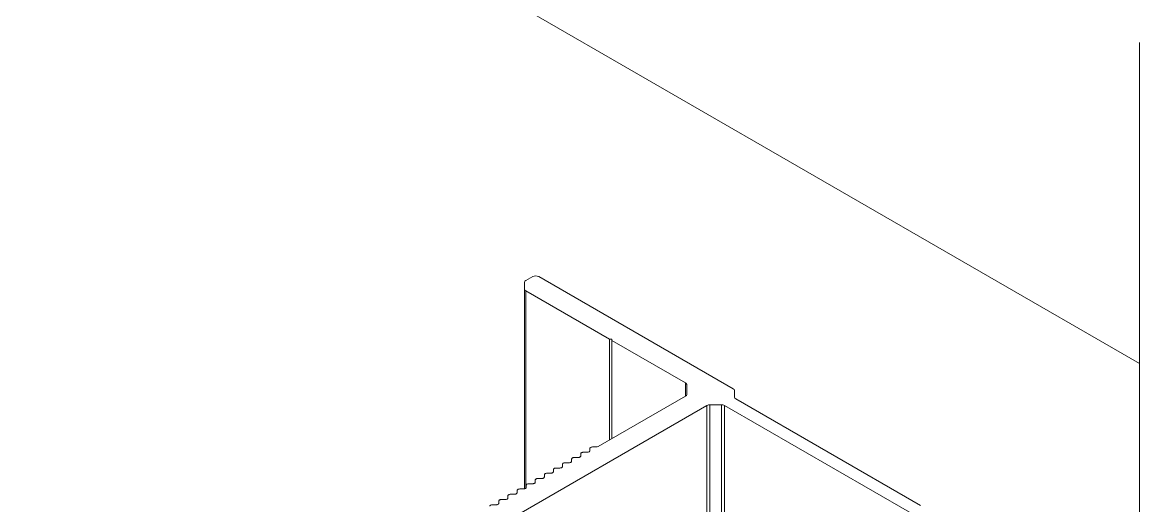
# Model space of a CAD drawing. Header units: millimetres. Extents: x 39 to 459, y 26 to 647.
# Drawn here: x 67.983 to 71.144, y 244.65 to 246.018 of the extents above; entities that cross this region are included whole.
import ezdxf

# ---------------------------------------------------------------- set-up
doc = ezdxf.new("R2010")
doc.units = ezdxf.units.MM
doc.layers.add('ANTET', color=7, linetype='Continuous')

# ---------------------------------------------------------------- blocks, each defined once
blk = doc.blocks.new('Griyaj Montajı')
at = {"color": 7, "linetype": 'Continuous', "lineweight": 15}
for p, q in [((11054.0981, 2136.7491), (11047.0041, 2140.8444)), ((11054.0981, 2137.6562), (11054.0981, 2112.915)), ((11052.3583, 2136.9602), (11052.3583, 2136.979)), ((11052.3618, 2136.9839), (11052.3816, 2136.9953)), ((11052.9488, 2136.6777), (11052.3986, 2136.9953)), ((11052.3583, 2136.9602), (11052.3583, 2136.3945)), ((11052.5991, 2136.8184), (11052.3618, 2136.9553)), ((11052.6054, 2136.8184), (11052.5991, 2136.8184)), ((11052.5991, 2136.8184), (11052.5991, 2136.533)), ((11052.6054, 2136.8184), (11052.6054, 2136.8147)), ((11052.8138, 2136.6944), (11052.6054, 2136.8147)), ((11052.6054, 2136.8147), (11052.6054, 2136.5367)), ((11052.8173, 2136.6619), (11052.8173, 2136.6895)), ((11052.8138, 2136.657), (11052.5668, 2136.5144)), ((11052.9523, 2136.6728), (11052.9523, 2136.6541)), ((11052.8745, 2136.6308), (11052.1122, 2136.1908)), ((11052.9155, 2136.6328), (11052.883, 2136.6328)), ((11052.924, 2136.6308), (11053.4473, 2136.3287)), ((11052.9558, 2136.6492), (11053.4791, 2136.3471)), ((11052.5175, 2136.4877), (11052.5175, 2136.4939)), ((11052.525, 2136.4982), (11052.5357, 2136.4982)), ((11052.5432, 2136.5026), (11052.5432, 2136.5088)), ((11052.5507, 2136.5131), (11052.5615, 2136.5131)), ((11052.4659, 2136.458), (11052.4659, 2136.4642)), ((11052.4734, 2136.4685), (11052.4842, 2136.4685)), ((11052.4917, 2136.4728), (11052.4917, 2136.479)), ((11052.4992, 2136.4834), (11052.51, 2136.4834)), ((11052.4144, 2136.4282), (11052.4144, 2136.4344)), ((11052.4219, 2136.4388), (11052.4327, 2136.4388)), ((11052.4402, 2136.4431), (11052.4402, 2136.4493)), ((11052.4477, 2136.4536), (11052.4584, 2136.4536)), ((11052.3629, 2136.3985), (11052.3629, 2136.4047)), ((11052.3704, 2136.409), (11052.3812, 2136.409)), ((11052.3887, 2136.4134), (11052.3887, 2136.4196)), ((11052.3962, 2136.4239), (11052.4069, 2136.4239)), ((11052.3114, 2136.3687), (11052.3114, 2136.375)), ((11052.3189, 2136.3793), (11052.3297, 2136.3793)), ((11052.3372, 2136.3836), (11052.3372, 2136.3898)), ((11052.3447, 2136.3942), (11052.3554, 2136.3942)), ((11052.2674, 2136.3496), (11052.2781, 2136.3496)), ((11052.2856, 2136.3539), (11052.2856, 2136.3601)), ((11052.2931, 2136.3644), (11052.3039, 2136.3644))]:
    blk.add_line(p, q, dxfattribs=at)
at = {"color": 8, "linetype": 'Continuous', "lineweight": 15}
for p, q in [((11052.3618, 2136.9553), (11052.3618, 2136.3962)), ((11052.8138, 2136.6944), (11052.8138, 2136.657)), ((11052.8745, 2136.6308), (11052.8745, 2135.9695)), ((11052.883, 2136.6328), (11052.883, 2135.9744)), ((11052.9155, 2136.6328), (11052.9155, 2135.9932)), ((11052.924, 2136.6308), (11052.924, 2135.9981))]:
    blk.add_line(p, q, dxfattribs=at)
at = {"color": 7, "linetype": 'Continuous', "lineweight": 15, "flags": 128}
for points in [[(11052.5175, 2136.4939), (11052.5176, 2136.4948), (11052.518, 2136.4956), (11052.5187, 2136.4963), (11052.5196, 2136.497), (11052.5208, 2136.4975), (11052.5221, 2136.4979), (11052.5235, 2136.4982), (11052.525, 2136.4982)], [(11052.5357, 2136.4982), (11052.5372, 2136.4983), (11052.5386, 2136.4986), (11052.5399, 2136.499), (11052.541, 2136.4995), (11052.5419, 2136.5002), (11052.5426, 2136.5009), (11052.5431, 2136.5017), (11052.5432, 2136.5026)], [(11052.5432, 2136.5088), (11052.5434, 2136.5096), (11052.5438, 2136.5104), (11052.5445, 2136.5112), (11052.5454, 2136.5118), (11052.5465, 2136.5124), (11052.5478, 2136.5128), (11052.5492, 2136.513), (11052.5507, 2136.5131)], [(11052.4659, 2136.4642), (11052.4661, 2136.465), (11052.4665, 2136.4658), (11052.4672, 2136.4666), (11052.4681, 2136.4672), (11052.4693, 2136.4678), (11052.4706, 2136.4682), (11052.472, 2136.4684), (11052.4734, 2136.4685)], [(11052.4842, 2136.4685), (11052.4857, 2136.4686), (11052.4871, 2136.4688), (11052.4884, 2136.4692), (11052.4895, 2136.4698), (11052.4904, 2136.4704), (11052.4911, 2136.4712), (11052.4915, 2136.472), (11052.4917, 2136.4728)], [(11052.4917, 2136.479), (11052.4918, 2136.4799), (11052.4923, 2136.4807), (11052.493, 2136.4815), (11052.4939, 2136.4821), (11052.495, 2136.4826), (11052.4963, 2136.483), (11052.4977, 2136.4833), (11052.4992, 2136.4834)], [(11052.51, 2136.4834), (11052.5114, 2136.4835), (11052.5128, 2136.4837), (11052.5141, 2136.4841), (11052.5153, 2136.4846), (11052.5162, 2136.4853), (11052.5169, 2136.486), (11052.5173, 2136.4869), (11052.5175, 2136.4877)], [(11052.4144, 2136.4344), (11052.4146, 2136.4353), (11052.415, 2136.4361), (11052.4157, 2136.4368), (11052.4166, 2136.4375), (11052.4178, 2136.438), (11052.4191, 2136.4384), (11052.4205, 2136.4387), (11052.4219, 2136.4388)], [(11052.4327, 2136.4388), (11052.4341, 2136.4389), (11052.4356, 2136.4391), (11052.4368, 2136.4395), (11052.438, 2136.44), (11052.4389, 2136.4407), (11052.4396, 2136.4414), (11052.44, 2136.4423), (11052.4402, 2136.4431)], [(11052.4402, 2136.4493), (11052.4403, 2136.4502), (11052.4408, 2136.451), (11052.4414, 2136.4517), (11052.4424, 2136.4524), (11052.4435, 2136.4529), (11052.4448, 2136.4533), (11052.4462, 2136.4536), (11052.4477, 2136.4536)], [(11052.4584, 2136.4536), (11052.4599, 2136.4537), (11052.4613, 2136.454), (11052.4626, 2136.4544), (11052.4637, 2136.4549), (11052.4647, 2136.4556), (11052.4654, 2136.4563), (11052.4658, 2136.4571), (11052.4659, 2136.458)], [(11052.3554, 2136.3942), (11052.3569, 2136.3942), (11052.3583, 2136.3945), (11052.3596, 2136.3949), (11052.3607, 2136.3954), (11052.3616, 2136.3961), (11052.3623, 2136.3968), (11052.3628, 2136.3976), (11052.3629, 2136.3985)], [(11052.3629, 2136.4047), (11052.3631, 2136.4055), (11052.3635, 2136.4064), (11052.3642, 2136.4071), (11052.3651, 2136.4078), (11052.3662, 2136.4083), (11052.3675, 2136.4087), (11052.3689, 2136.4089), (11052.3704, 2136.409)], [(11052.3812, 2136.409), (11052.3826, 2136.4091), (11052.384, 2136.4094), (11052.3853, 2136.4098), (11052.3865, 2136.4103), (11052.3874, 2136.411), (11052.3881, 2136.4117), (11052.3885, 2136.4125), (11052.3887, 2136.4134)], [(11052.3887, 2136.4196), (11052.3888, 2136.4204), (11052.3892, 2136.4212), (11052.3899, 2136.422), (11052.3909, 2136.4226), (11052.392, 2136.4232), (11052.3933, 2136.4236), (11052.3947, 2136.4238), (11052.3962, 2136.4239)], [(11052.4069, 2136.4239), (11052.4084, 2136.424), (11052.4098, 2136.4242), (11052.4111, 2136.4246), (11052.4122, 2136.4252), (11052.4132, 2136.4258), (11052.4139, 2136.4266), (11052.4143, 2136.4274), (11052.4144, 2136.4282)], [(11052.3039, 2136.3644), (11052.3054, 2136.3645), (11052.3068, 2136.3647), (11052.3081, 2136.3651), (11052.3092, 2136.3657), (11052.3101, 2136.3663), (11052.3108, 2136.3671), (11052.3112, 2136.3679), (11052.3114, 2136.3687)], [(11052.3114, 2136.375), (11052.3115, 2136.3758), (11052.312, 2136.3766), (11052.3127, 2136.3774), (11052.3136, 2136.378), (11052.3147, 2136.3786), (11052.316, 2136.379), (11052.3174, 2136.3792), (11052.3189, 2136.3793)], [(11052.3297, 2136.3793), (11052.3311, 2136.3794), (11052.3325, 2136.3796), (11052.3338, 2136.38), (11052.335, 2136.3806), (11052.3359, 2136.3812), (11052.3366, 2136.382), (11052.337, 2136.3828), (11052.3372, 2136.3836)], [(11052.3372, 2136.3898), (11052.3373, 2136.3907), (11052.3377, 2136.3915), (11052.3384, 2136.3922), (11052.3393, 2136.3929), (11052.3405, 2136.3934), (11052.3418, 2136.3938), (11052.3432, 2136.3941), (11052.3447, 2136.3942)], [(11052.2599, 2136.3452), (11052.26, 2136.3461), (11052.2604, 2136.3469), (11052.2611, 2136.3476), (11052.2621, 2136.3483), (11052.2632, 2136.3488), (11052.2645, 2136.3492), (11052.2659, 2136.3495), (11052.2674, 2136.3496)], [(11052.2781, 2136.3496), (11052.2796, 2136.3496), (11052.281, 2136.3499), (11052.2823, 2136.3503), (11052.2834, 2136.3508), (11052.2844, 2136.3515), (11052.2851, 2136.3522), (11052.2855, 2136.353), (11052.2856, 2136.3539)], [(11052.2856, 2136.3601), (11052.2858, 2136.3609), (11052.2862, 2136.3617), (11052.2869, 2136.3625), (11052.2878, 2136.3632), (11052.289, 2136.3637), (11052.2903, 2136.3641), (11052.2917, 2136.3643), (11052.2931, 2136.3644)]]:
    blk.add_lwpolyline(points, dxfattribs=at)
at = {"color": 7, "linetype": 'Continuous', "lineweight": 15}
for centre, radius, start, end in [((11054.0994, 2137.6562), 0.00131, 110.8249, 249.1751), ((11052.3901, 2136.9789), 0.0184, 62.6149, 117.3851), ((11052.3643, 2136.9784), 0.00603, 114.3729, 174.3223), ((11052.3643, 2136.9608), 0.00603, 185.6777, 245.6271), ((11052.8113, 2136.6889), 0.00603, 5.6777, 65.6271), ((11052.8113, 2136.6625), 0.00604, 294.3924, 354.2753), ((11052.9463, 2136.6722), 0.00603, 5.6777, 65.6271), ((11052.9583, 2136.6547), 0.00604, 185.7247, 245.6076), ((11052.8827, 2136.6155), 0.0173, 88.8494, 118.0394), ((11052.9158, 2136.6155), 0.0173, 61.9606, 91.1506), ((11052.5617, 2136.5239), 0.0108, 268.8455, 298.0536)]:
    blk.add_arc(centre, radius, start, end, dxfattribs=at)

msp = doc.modelspace()

# ---------------------------------------------------------------- block references
at = {"layer": 'ANTET', "color": 0}
msp.add_blockref('Griyaj Montajı', (-10982.9547, -1891.697), dxfattribs=at)

doc.saveas('drawing.dxf')
